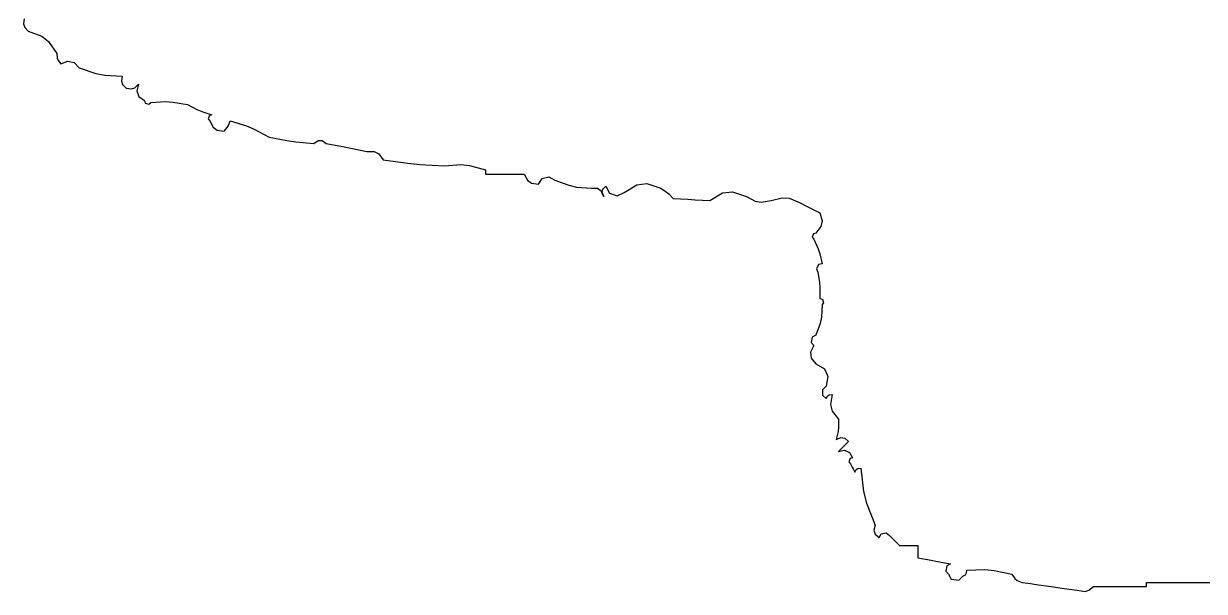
# Model space of a CAD drawing. Header units: millimetres. Extents: x 539196 to 807275, y 431843 to 1156631.
# Drawn here: x 768288.6 to 768506.9, y 854900.7 to 855005.6 of the extents above; entities that cross this region are included whole.
import ezdxf

# ---------------------------------------------------------------- set-up
doc = ezdxf.new("R2010")
doc.units = ezdxf.units.MM
doc.header["$MEASUREMENT"] = 0

# ---------------------------------------------------------------- blocks, each defined once
blk = doc.blocks.new('nhgjnj')
for p, q in [((105.0958, 1.0608), (105.0958, 1.1469)), ((105.0958, 1.0177), (105.0958, 1.0608)), ((105.0958, 0.9316), (105.0958, 1.0177)), ((105.1013, 0.9316), (105.0958, 0.9316)), ((105.1041, 0.9316), (105.1013, 0.9316)), ((105.1097, 0.9316), (105.1041, 0.9316)), ((105.1097, 0.8594), (105.1097, 0.9316)), ((105.1097, 0.8233), (105.1097, 0.8594)), ((105.1097, 0.751), (105.1097, 0.8233)), ((105.1229, 0.7357), (105.1097, 0.751)), ((105.1267, 0.7224), (105.1229, 0.7357)), ((105.1152, 0.644), (105.1236, 0.7024)), ((105.1236, 0.7024), (105.1267, 0.7224)), ((105.111, 0.6149), (105.1152, 0.644)), ((105.1027, 0.5565), (105.111, 0.6149)), ((105.0958, 0.5079), (105.0985, 0.5274)), ((105.0985, 0.5274), (105.0999, 0.5371)), ((105.0999, 0.5371), (105.1027, 0.5565)), ((105.068, 0.4732), (105.0826, 0.4833)), ((105.0826, 0.4833), (105.0891, 0.4914)), ((105.0891, 0.4914), (105.0958, 0.5079)), ((105.0551, 0.4132), (105.068, 0.4732)), ((105.0522, 0.3817), (105.0551, 0.4132)), ((105.0541, 0.3204), (105.0522, 0.3817)), ((105.064, 0.319), (105.0541, 0.3204)), ((105.0699, 0.3151), (105.064, 0.319)), ((105.0749, 0.3065), (105.0699, 0.3151)), ((105.0888, 0.2926), (105.0749, 0.3065)), ((105.0852, 0.2673), (105.0888, 0.2926)), ((105.0249, 0.2203), (105.0333, 0.2648)), ((105.0333, 0.2648), (105.0395, 0.2521)), ((105.0395, 0.2521), (105.0573, 0.2485)), ((105.0573, 0.2485), (105.068, 0.2578)), ((105.068, 0.2578), (105.0852, 0.2673)), ((105.0208, 0.1981), (105.0249, 0.2203)), ((105.0124, 0.1537), (105.0208, 0.1981)), ((104.9707, 0.1286), (104.9707, 0.1537)), ((104.9707, 0.1537), (104.9874, 0.1537)), ((104.9707, 0.1161), (104.9707, 0.1286)), ((104.9874, 0.1537), (104.9957, 0.1537)), ((104.9957, 0.1537), (105.0124, 0.1537)), ((104.9568, 0.0772), (104.9707, 0.0911)), ((104.9707, 0.0911), (104.9707, 0.1161)), ((104.9268, 0.0457), (104.936, 0.0564)), ((104.9303, 0.0281), (104.9268, 0.0457)), ((104.936, 0.0564), (104.9499, 0.0703)), ((104.9499, 0.0703), (104.9568, 0.0772)), ((104.8268, -0.0218), (104.9013, 0.0078)), ((104.9013, 0.0078), (104.9182, 0.003)), ((104.9182, 0.003), (104.9323, 0.0077)), ((104.943, 0.0217), (104.9303, 0.0281)), ((104.9323, 0.0077), (104.943, 0.0217)), ((104.7068, -0.0408), (104.7865, -0.0319)), ((104.7865, -0.0319), (104.8268, -0.0218)), ((104.6464, -0.0966), (104.6538, -0.0793)), ((104.6538, -0.0793), (104.6721, -0.0686)), ((104.6721, -0.0686), (104.6742, -0.0771)), ((104.6742, -0.0771), (104.6861, -0.0811)), ((104.6861, -0.0811), (104.6929, -0.0756)), ((104.6929, -0.0756), (104.704, -0.07)), ((104.704, -0.07), (104.7096, -0.0672)), ((104.7081, -0.0508), (104.7068, -0.0408)), ((104.712, -0.0566), (104.7081, -0.0508)), ((104.7096, -0.0672), (104.7207, -0.0617)), ((104.7207, -0.0617), (104.712, -0.0566)), ((104.5133, -0.1387), (104.5401, -0.1172)), ((104.5401, -0.1172), (104.568, -0.1166)), ((104.568, -0.1166), (104.5823, -0.1181)), ((104.5823, -0.1181), (104.6095, -0.1242)), ((104.6026, -0.1088), (104.6049, -0.0948)), ((104.6095, -0.1242), (104.6026, -0.1088)), ((104.6049, -0.0948), (104.6165, -0.0825)), ((104.6165, -0.0825), (104.6304, -0.0964)), ((104.6304, -0.0964), (104.6373, -0.1033)), ((104.6373, -0.1033), (104.6512, -0.1172)), ((104.6512, -0.1172), (104.6464, -0.0966)), ((104.3699, -0.1649), (104.3959, -0.1531)), ((104.3959, -0.1531), (104.4289, -0.1589)), ((104.4289, -0.1589), (104.4407, -0.1708)), ((104.4581, -0.148), (104.4567, -0.1381)), ((104.4567, -0.1381), (104.4905, -0.1444)), ((104.462, -0.1539), (104.4581, -0.148)), ((104.4589, -0.1708), (104.4706, -0.1589)), ((104.4706, -0.1589), (104.462, -0.1539)), ((104.4905, -0.1444), (104.5133, -0.1387)), ((103.8246, -0.2075), (103.8385, -0.1798)), ((103.8385, -0.1798), (103.8659, -0.1726)), ((103.8659, -0.1726), (103.8855, -0.1765)), ((103.8855, -0.1765), (103.908, -0.1936)), ((103.908, -0.1936), (103.9102, -0.2022)), ((103.922, -0.2061), (103.9288, -0.2006)), ((103.9288, -0.2006), (103.9606, -0.1856)), ((103.9606, -0.1856), (103.9778, -0.1799)), ((103.9778, -0.1799), (104.0122, -0.1728)), ((104.0122, -0.1728), (104.0147, -0.185)), ((104.0147, -0.185), (104.0287, -0.192)), ((104.0287, -0.192), (104.04, -0.1867)), ((104.04, -0.1867), (104.0759, -0.1818)), ((104.0759, -0.1818), (104.0941, -0.1804)), ((104.0941, -0.1804), (104.1303, -0.1798)), ((104.1303, -0.1798), (104.1324, -0.1712)), ((104.1324, -0.1712), (104.1443, -0.1673)), ((104.1443, -0.1673), (104.1511, -0.1728)), ((104.1511, -0.1728), (104.1936, -0.1748)), ((104.1936, -0.1748), (104.2154, -0.1791)), ((104.2154, -0.1791), (104.2553, -0.1936)), ((104.2553, -0.1936), (104.2616, -0.2063)), ((104.2793, -0.2099), (104.29, -0.2006)), ((104.29, -0.2006), (104.3125, -0.212)), ((104.3332, -0.2097), (104.3525, -0.1936)), ((104.3525, -0.1936), (104.3699, -0.1649)), ((104.4407, -0.1708), (104.4589, -0.1708)), ((103.8038, -0.2492), (103.8177, -0.2214)), ((103.8177, -0.2214), (103.8246, -0.2075)), ((103.9102, -0.2022), (103.922, -0.2061)), ((104.2616, -0.2063), (104.2793, -0.2099)), ((104.3125, -0.212), (104.3332, -0.2097)), ((103.7888, -0.2852), (103.8038, -0.2492)), ((103.7871, -0.3087), (103.7888, -0.2852)), ((103.7969, -0.3465), (103.7871, -0.3087)), ((103.8021, -0.3798), (103.7969, -0.3465)), ((103.783, -0.4298), (103.7988, -0.3999)), ((103.7988, -0.3999), (103.8021, -0.3798)), ((103.7673, -0.4776), (103.783, -0.4298)), ((103.7711, -0.5116), (103.7673, -0.4776)), ((103.7969, -0.5548), (103.7711, -0.5116)), ((103.7941, -0.6049), (103.7969, -0.5548)), ((103.7899, -0.6799), (103.7927, -0.6299)), ((103.7927, -0.6299), (103.7941, -0.6049)), ((103.7741, -0.6947), (103.7899, -0.6799)), ((103.7393, -0.7693), (103.7552, -0.7215)), ((103.7552, -0.7215), (103.767, -0.7033)), ((103.767, -0.7033), (103.7741, -0.6947)), ((103.7431, -0.8035), (103.7393, -0.7693)), ((103.7691, -0.8466), (103.7431, -0.8035)), ((103.7803, -0.8704), (103.7691, -0.8466)), ((103.7715, -0.8967), (103.7803, -0.8704)), ((103.7482, -0.9091), (103.7715, -0.8967)), ((103.7578, -0.9195), (103.7482, -0.9091)), ((103.7551, -0.9377), (103.7644, -0.9237)), ((103.7701, -0.922), (103.7578, -0.9195)), ((103.7644, -0.9237), (103.783, -0.916)), ((103.783, -0.916), (103.7701, -0.922)), ((103.7508, -1.0088), (103.7552, -0.9577)), ((103.7552, -0.9577), (103.7551, -0.9377)), ((103.7274, -1.0827), (103.7451, -1.0346)), ((103.7451, -1.0346), (103.7508, -1.0088)), ((103.7162, -1.1027), (103.7274, -1.0827)), ((103.722, -1.126), (103.7162, -1.1027)), ((103.7413, -1.1383), (103.722, -1.126)), ((103.7277, -1.1757), (103.7375, -1.1619)), ((103.7375, -1.1619), (103.7413, -1.1383)), ((103.7066, -1.1869), (103.7277, -1.1757)), ((103.7066, -1.2397), (103.7066, -1.1869)), ((103.7066, -1.2661), (103.7066, -1.2397)), ((103.7066, -1.3189), (103.7066, -1.2661)), ((103.6773, -1.3726), (103.6927, -1.3189)), ((103.6927, -1.3189), (103.6982, -1.3189)), ((103.6982, -1.3189), (103.701, -1.3189)), ((103.701, -1.3189), (103.7066, -1.3189)), ((103.6743, -1.4022), (103.6773, -1.3726)), ((103.6788, -1.4578), (103.6743, -1.4022)), ((103.674, -1.5415), (103.6788, -1.4578)), ((103.6698, -1.5833), (103.674, -1.5415)), ((103.6579, -1.6662), (103.6698, -1.5833)), ((103.63, -1.6969), (103.638, -1.681)), ((103.638, -1.681), (103.6579, -1.6662)), ((103.619, -1.7773), (103.6302, -1.7218)), ((103.6302, -1.7218), (103.63, -1.6969)), ((103.6024, -1.8607), (103.6135, -1.8051)), ((103.6135, -1.8051), (103.619, -1.7773)), ((103.5931, -1.8745), (103.6024, -1.8607)), ((103.5931, -1.8885), (103.5931, -1.8745)), ((103.6024, -1.9024), (103.5931, -1.8885)), ((103.5968, -1.9638), (103.6024, -1.9024)), ((103.5926, -1.9945), (103.5968, -1.9638)), ((103.5815, -2.0552), (103.5926, -1.9945)), ((103.5538, -2.1053), (103.5815, -2.0552)), ((103.5424, -2.1323), (103.5538, -2.1053)), ((103.526, -2.1872), (103.5424, -2.1323)), ((103.5411, -2.1929), (103.526, -2.1872)), ((103.5485, -2.1973), (103.5411, -2.1929)), ((103.5607, -2.208), (103.5485, -2.1973)), ((103.5569, -2.2316), (103.5607, -2.208)), ((103.4937, -2.2839), (103.5051, -2.2497)), ((103.5051, -2.2497), (103.5073, -2.2582)), ((103.526, -2.2566), (103.5471, -2.2454)), ((103.5471, -2.2454), (103.5569, -2.2316)), ((103.4867, -2.3008), (103.4937, -2.2839)), ((103.5073, -2.2582), (103.5191, -2.2621)), ((103.5191, -2.2621), (103.526, -2.2566)), ((103.4704, -2.333), (103.4867, -2.3008)), ((103.4616, -2.3823), (103.4704, -2.333)), ((103.4602, -2.4081), (103.4616, -2.3823)), ((103.4635, -2.4581), (103.4602, -2.4081)), ((103.443, -2.4984), (103.4565, -2.4789)), ((103.4565, -2.4789), (103.465, -2.4767)), ((103.469, -2.4649), (103.4635, -2.4581)), ((103.465, -2.4767), (103.469, -2.4649)), ((103.413, -2.5125), (103.4009, -2.4997)), ((103.4009, -2.4997), (103.424, -2.5055)), ((103.4168, -2.5239), (103.413, -2.5125)), ((103.4148, -2.5414), (103.4168, -2.5239)), ((103.424, -2.5055), (103.443, -2.4984)), ((103.3701, -2.6146), (103.3732, -2.5553)), ((103.3732, -2.5553), (103.3906, -2.5573)), ((103.3906, -2.5573), (103.4021, -2.5535)), ((103.4021, -2.5535), (103.4148, -2.5414)), ((103.3454, -2.7012), (103.3643, -2.6449)), ((103.3643, -2.6449), (103.3701, -2.6146)), ((103.3224, -2.7397), (103.327, -2.719)), ((103.327, -2.719), (103.3454, -2.7012)), ((103.3117, -2.7766), (103.32, -2.7733)), ((103.32, -2.7733), (103.3315, -2.7637)), ((103.3315, -2.7637), (103.3224, -2.7397)), ((103.2379, -2.8285), (103.2559, -2.8055)), ((103.2559, -2.8055), (103.2967, -2.7776)), ((103.2967, -2.7776), (103.3117, -2.7766)), ((103.2203, -2.8748), (103.2379, -2.8285)), ((103.1787, -2.8887), (103.1961, -2.8907)), ((103.1961, -2.8907), (103.2076, -2.8869)), ((103.2076, -2.8869), (103.2203, -2.8748))]:
    blk.add_line(p, q)
blk = doc.blocks.new('图签11')
at = {"xscale": 38.39999999990687, "yscale": 38.39999999996508, "zscale": 38.40000000000001}
blk.add_blockref('nhgjnj', (3663617.64, -352837.83), dxfattribs=at)

msp = doc.modelspace()

# ---------------------------------------------------------------- block references
at = {"xscale": 1.41428571427241, "yscale": 1.41428571427241, "zscale": 1.414285714285714, "rotation": 270}
msp.add_blockref('图签11', (1267459.12, 6042012.11), dxfattribs=at)

doc.saveas('drawing.dxf')
